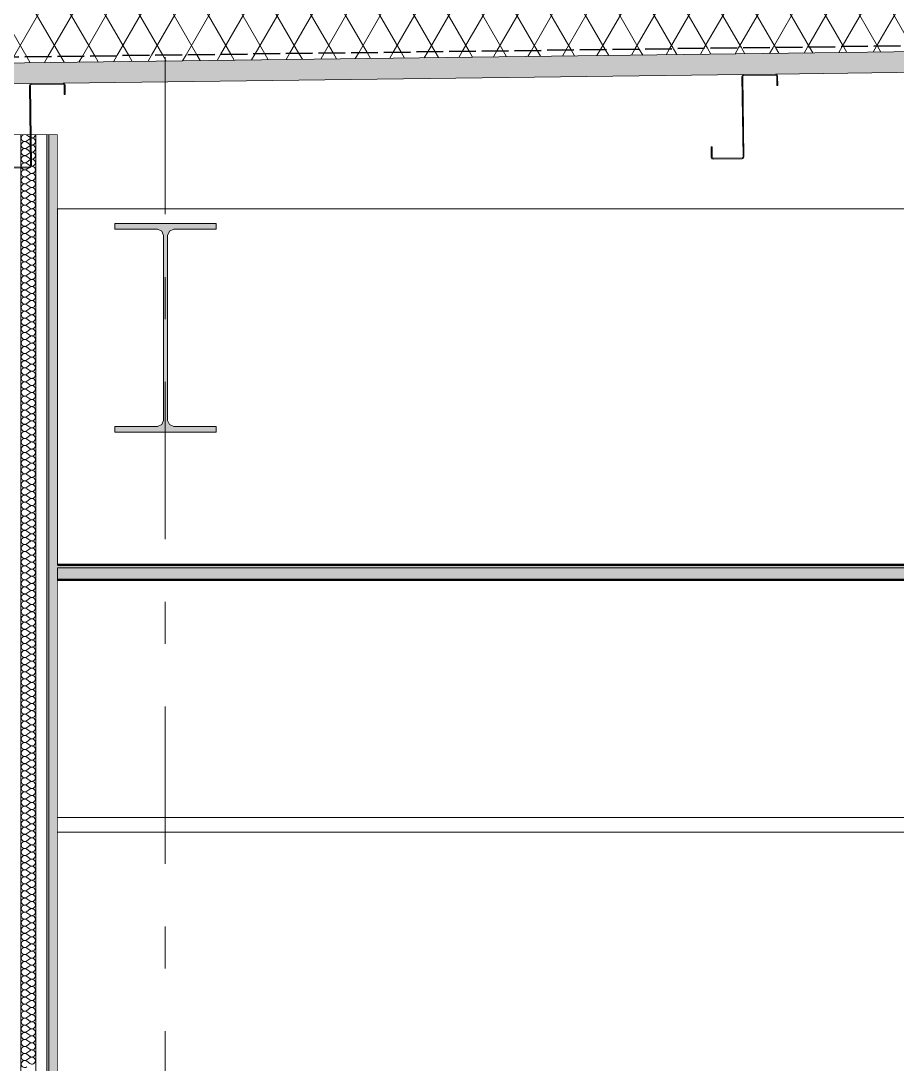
# Model space of a CAD drawing. Header units: millimetres. Extents: x -48147 to 1403542, y -455564 to 18123.
# Drawn here: x 1384803 to 1386279, y -435658 to -433901 of the extents above; entities that cross this region are included whole.
import ezdxf
from ezdxf.enums import TextEntityAlignment as Align

# ---------------------------------------------------------------- set-up
doc = ezdxf.new("R2010")
doc.units = ezdxf.units.MM
doc.header["$MEASUREMENT"] = 0
for name, pattern in [('Double Dashed', [546.805537, 264.583325, -105.833328, 70.555556, -105.833328]), ('Hidden Line', [55, 45, -10]), ('Wipeout_Contour', [1000, 0, -1000])]:
    doc.linetypes.add(name, pattern=pattern)
for name, color, linetype, lineweight in [('HATCHING_Pen_No__1', 7, 'Continuous', 13), ('HATCHING_Pen_No__146', 8, 'Continuous', 0), ('New_A-20-M_Ceiling_Pen_No__89', 8, 'Continuous', 20), ('New_A-20-M_Roof_Pen_No__195', 7, 'Continuous', 35), ('New_A-20-M_Roof_Pen_No__4', 7, 'Continuous', 20), ('New_A-20-M_Roof_Pen_No__85', 8, 'Continuous', 20), ('New_A-25-M_Wall_Int_Pen_No__1', 7, 'Continuous', 13), ('New_A-25-M_Wall_Int_Pen_No__87', 8, 'Continuous', 20), ('S-280-M_STRUCT_FRAME.IFC Import_Pen_No__1', 7, 'Continuous', 13), ('S-280-M_STRUCT_FRAME.IFC Import_Pen_No__160', 5, 'Continuous', 200)]:
    doc.layers.add(name, color=color, linetype=linetype, lineweight=lineweight)
for name, color, linetype in [('New_A-15-MG_Structural_Grid_Phase_2', 7, 'Continuous'), ('New_A-20-M_Ceiling', 7, 'Continuous'), ('New_A-20-M_Roof', 7, 'Continuous'), ('New_A-25-M_Wall_Int', 7, 'Continuous'), ('S-280-M_STRUCT_FRAME.IFC Import', 7, 'Continuous')]:
    doc.layers.add(name, color=color, linetype=linetype)
for name, color, linetype, lineweight, true_color in [('New_A-15-MG_Structural_Grid_Phase_2_Pen_No__222', 7, 'Continuous', 13, 0x65af33), ('New_A-20-M_Ceiling_Pen_No__107', 7, 'Continuous', 15, 0xa6a6a6), ('New_A-20-M_Ceiling_Pen_No__29', 7, 'Continuous', 50, 0x2a2a2a), ('New_A-20-M_Roof_Pen_No__149', 7, 'Continuous', 0, 0x2a2a2a), ('New_A-20-M_Roof_Pen_No__81', 7, 'Continuous', 20, 0x6a6a6a), ('New_A-25-M_Wall_Int_Pen_No__107', 7, 'Continuous', 15, 0xa6a6a6)]:
    doc.layers.add(name, color=color, linetype=linetype, lineweight=lineweight, true_color=true_color)
doc.styles.add('GENERATED_STYLE_2', font='')
doc.styles.get('GENERATED_STYLE_2').set_extended_font_data('Swis721 BT')
pattern_1 = [(60, (1418663.247, -449992.53), (-43.30127, 25), []), (120, (1418663.247, -449992.53), (43.30127, 25), [])]

# ---------------------------------------------------------------- blocks, each defined once
blk = doc.blocks.new('*X72', base_point=(1418663.2, -449992.5))
at = {"layer": 'New_A-25-M_Wall_Int_Pen_No__107', "linetype": 'Continuous'}
for p, q in [((1384813.2, -434093.7), (1384817.9, -434097.3)), ((1384813.2, -434103.2), (1384817.9, -434099.7)), ((1384813.2, -434105.6), (1384817.9, -434109.2)), ((1384813.2, -434115.1), (1384817.9, -434111.6)), ((1384813.2, -434117.5), (1384817.9, -434121.1)), ((1384813.2, -434127.1), (1384817.9, -434123.5)), ((1384813.2, -434129.4), (1384817.9, -434133)), ((1384813.2, -434139), (1384817.9, -434135.4)), ((1384813.2, -434141.3), (1384817.9, -434144.9)), ((1384813.2, -434150.9), (1384817.9, -434147.3)), ((1384813.2, -434153.2), (1384817.9, -434156.8)), ((1384813.2, -434162.8), (1384817.9, -434159.2)), ((1384813.2, -434165.1), (1384817.9, -434168.7)), ((1384813.2, -434174.7), (1384817.9, -434171.1)), ((1384813.2, -434177.1), (1384817.9, -434180.6)), ((1384813.2, -434186.6), (1384817.9, -434183)), ((1384813.2, -434189), (1384817.9, -434192.5)), ((1384813.2, -434198.5), (1384817.9, -434194.9)), ((1384813.2, -434200.9), (1384817.9, -434204.4)), ((1384813.2, -434210.4), (1384817.9, -434206.8)), ((1384813.2, -434212.8), (1384817.9, -434216.3)), ((1384813.2, -434222.3), (1384817.9, -434218.7)), ((1384813.2, -434224.7), (1384817.9, -434228.2)), ((1384813.2, -434234.2), (1384817.9, -434230.6)), ((1384813.2, -434236.6), (1384817.9, -434240.1)), ((1384813.2, -434246.1), (1384817.9, -434242.5)), ((1384813.2, -434248.5), (1384817.9, -434252.1)), ((1384813.2, -434258), (1384817.9, -434254.4)), ((1384813.2, -434260.4), (1384817.9, -434264)), ((1384813.2, -434269.9), (1384817.9, -434266.3)), ((1384813.2, -434272.3), (1384817.9, -434275.9)), ((1384813.2, -434281.8), (1384817.9, -434278.2)), ((1384813.2, -434284.2), (1384817.9, -434287.8)), ((1384813.2, -434293.7), (1384817.9, -434290.1)), ((1384813.2, -434296.1), (1384817.9, -434299.7)), ((1384813.2, -434305.6), (1384817.9, -434302.1)), ((1384813.2, -434308), (1384817.9, -434311.6)), ((1384813.2, -434317.5), (1384817.9, -434314)), ((1384813.2, -434319.9), (1384817.9, -434323.5)), ((1384813.2, -434329.4), (1384817.9, -434325.9)), ((1384813.2, -434331.8), (1384817.9, -434335.4)), ((1384813.2, -434341.3), (1384817.9, -434337.8)), ((1384813.2, -434343.7), (1384817.9, -434347.3)), ((1384813.2, -434353.2), (1384817.9, -434349.7)), ((1384813.2, -434355.6), (1384817.9, -434359.2)), ((1384813.2, -434365.1), (1384817.9, -434361.6)), ((1384813.2, -434367.5), (1384817.9, -434371.1)), ((1384813.2, -434377.1), (1384817.9, -434373.5)), ((1384813.2, -434379.4), (1384817.9, -434383)), ((1384813.2, -434389), (1384817.9, -434385.4)), ((1384813.2, -434391.3), (1384817.9, -434394.9)), ((1384813.2, -434400.9), (1384817.9, -434397.3)), ((1384813.2, -434403.2), (1384817.9, -434406.8)), ((1384813.2, -434412.8), (1384817.9, -434409.2)), ((1384813.2, -434415.1), (1384817.9, -434418.7)), ((1384813.2, -434424.7), (1384817.9, -434421.1)), ((1384813.2, -434427.1), (1384817.9, -434430.6)), ((1384813.2, -434436.6), (1384817.9, -434433)), ((1384813.2, -434439), (1384817.9, -434442.5)), ((1384813.2, -434448.5), (1384817.9, -434444.9)), ((1384813.2, -434450.9), (1384817.9, -434454.4)), ((1384813.2, -434460.4), (1384817.9, -434456.8)), ((1384813.2, -434462.8), (1384817.9, -434466.3)), ((1384813.2, -434472.3), (1384817.9, -434468.7)), ((1384813.2, -434474.7), (1384817.9, -434478.2)), ((1384813.2, -434484.2), (1384817.9, -434480.6)), ((1384813.2, -434486.6), (1384817.9, -434490.1)), ((1384813.2, -434496.1), (1384817.9, -434492.5)), ((1384813.2, -434498.5), (1384817.9, -434502.1)), ((1384813.2, -434508), (1384817.9, -434504.4)), ((1384813.2, -434510.4), (1384817.9, -434514)), ((1384813.2, -434519.9), (1384817.9, -434516.3)), ((1384813.2, -434522.3), (1384817.9, -434525.9)), ((1384813.2, -434531.8), (1384817.9, -434528.2)), ((1384813.2, -434534.2), (1384817.9, -434537.8)), ((1384813.2, -434543.7), (1384817.9, -434540.1)), ((1384813.2, -434546.1), (1384817.9, -434549.7)), ((1384813.2, -434555.6), (1384817.9, -434552.1)), ((1384813.2, -434558), (1384817.9, -434561.6)), ((1384813.2, -434567.5), (1384817.9, -434564)), ((1384813.2, -434569.9), (1384817.9, -434573.5)), ((1384813.2, -434579.4), (1384817.9, -434575.9)), ((1384813.2, -434581.8), (1384817.9, -434585.4)), ((1384813.2, -434591.3), (1384817.9, -434587.8)), ((1384813.2, -434593.7), (1384817.9, -434597.3)), ((1384813.2, -434603.2), (1384817.9, -434599.7)), ((1384813.2, -434605.6), (1384817.9, -434609.2)), ((1384813.2, -434615.1), (1384817.9, -434611.6)), ((1384813.2, -434617.5), (1384817.9, -434621.1)), ((1384813.2, -434627.1), (1384817.9, -434623.5)), ((1384813.2, -434629.4), (1384817.9, -434633)), ((1384813.2, -434639), (1384817.9, -434635.4)), ((1384813.2, -434641.3), (1384817.9, -434644.9)), ((1384813.2, -434650.9), (1384817.9, -434647.3)), ((1384813.2, -434653.2), (1384817.9, -434656.8)), ((1384813.2, -434662.8), (1384817.9, -434659.2)), ((1384813.2, -434665.1), (1384817.9, -434668.7)), ((1384813.2, -434674.7), (1384817.9, -434671.1)), ((1384813.2, -434677.1), (1384817.9, -434680.6)), ((1384813.2, -434686.6), (1384817.9, -434683)), ((1384813.2, -434689), (1384817.9, -434692.5)), ((1384813.2, -434698.5), (1384817.9, -434694.9)), ((1384813.2, -434700.9), (1384817.9, -434704.4)), ((1384813.2, -434710.4), (1384817.9, -434706.8)), ((1384813.2, -434712.8), (1384817.9, -434716.3)), ((1384813.2, -434722.3), (1384817.9, -434718.7)), ((1384813.2, -434724.7), (1384817.9, -434728.2)), ((1384813.2, -434734.2), (1384817.9, -434730.6)), ((1384813.2, -434736.6), (1384817.9, -434740.1)), ((1384813.2, -434746.1), (1384817.9, -434742.5)), ((1384813.2, -434748.5), (1384817.9, -434752.1)), ((1384813.2, -434758), (1384817.9, -434754.4)), ((1384813.2, -434760.4), (1384817.9, -434764)), ((1384813.2, -434769.9), (1384817.9, -434766.3)), ((1384813.2, -434772.3), (1384817.9, -434775.9)), ((1384813.2, -434781.8), (1384817.9, -434778.2)), ((1384813.2, -434784.2), (1384817.9, -434787.8)), ((1384813.2, -434793.7), (1384817.9, -434790.1)), ((1384813.2, -434796.1), (1384817.9, -434799.7)), ((1384813.2, -434805.6), (1384817.9, -434802.1)), ((1384813.2, -434808), (1384817.9, -434811.6)), ((1384813.2, -434817.5), (1384817.9, -434814)), ((1384813.2, -434819.9), (1384817.9, -434823.5)), ((1384813.2, -434829.4), (1384817.9, -434825.9)), ((1384813.2, -434831.8), (1384817.9, -434835.4)), ((1384813.2, -434841.3), (1384817.9, -434837.8)), ((1384813.2, -434843.7), (1384817.9, -434847.3)), ((1384813.2, -434853.2), (1384817.9, -434849.7)), ((1384813.2, -434855.6), (1384817.9, -434859.2)), ((1384813.2, -434865.1), (1384817.9, -434861.6)), ((1384813.2, -434867.5), (1384817.9, -434871.1)), ((1384813.2, -434877.1), (1384817.9, -434873.5)), ((1384813.2, -434879.4), (1384817.9, -434883)), ((1384813.2, -434889), (1384817.9, -434885.4)), ((1384813.2, -434891.3), (1384817.9, -434894.9)), ((1384813.2, -434900.9), (1384817.9, -434897.3)), ((1384813.2, -434903.2), (1384817.9, -434906.8)), ((1384813.2, -434912.8), (1384817.9, -434909.2)), ((1384813.2, -434915.1), (1384817.9, -434918.7)), ((1384813.2, -434924.7), (1384817.9, -434921.1)), ((1384813.2, -434927.1), (1384817.9, -434930.6)), ((1384813.2, -434936.6), (1384817.9, -434933)), ((1384813.2, -434939), (1384817.9, -434942.5)), ((1384813.2, -434948.5), (1384817.9, -434944.9)), ((1384813.2, -434950.9), (1384817.9, -434954.4)), ((1384813.2, -434960.4), (1384817.9, -434956.8)), ((1384813.2, -434962.8), (1384817.9, -434966.3)), ((1384813.2, -434972.3), (1384817.9, -434968.7)), ((1384813.2, -434974.7), (1384817.9, -434978.2)), ((1384813.2, -434984.2), (1384817.9, -434980.6)), ((1384813.2, -434986.6), (1384817.9, -434990.1)), ((1384813.2, -434996.1), (1384817.9, -434992.5)), ((1384813.2, -434998.5), (1384817.9, -435002.1)), ((1384813.2, -435008), (1384817.9, -435004.4)), ((1384813.2, -435010.4), (1384817.9, -435014)), ((1384813.2, -435019.9), (1384817.9, -435016.3)), ((1384813.2, -435022.3), (1384817.9, -435025.9)), ((1384813.2, -435031.8), (1384817.9, -435028.2)), ((1384813.2, -435034.2), (1384817.9, -435037.8)), ((1384813.2, -435043.7), (1384817.9, -435040.1)), ((1384813.2, -435046.1), (1384817.9, -435049.7)), ((1384813.2, -435055.6), (1384817.9, -435052.1)), ((1384813.2, -435058), (1384817.9, -435061.6)), ((1384813.2, -435067.5), (1384817.9, -435064)), ((1384813.2, -435069.9), (1384817.9, -435073.5)), ((1384813.2, -435079.4), (1384817.9, -435075.9)), ((1384813.2, -435081.8), (1384817.9, -435085.4)), ((1384813.2, -435091.3), (1384817.9, -435087.8)), ((1384813.2, -435093.7), (1384817.9, -435097.3)), ((1384813.2, -435103.2), (1384817.9, -435099.7)), ((1384813.2, -435105.6), (1384817.9, -435109.2)), ((1384813.2, -435115.1), (1384817.9, -435111.6)), ((1384813.2, -435117.5), (1384817.9, -435121.1)), ((1384813.2, -435127.1), (1384817.9, -435123.5)), ((1384813.2, -435129.4), (1384817.9, -435133)), ((1384813.2, -435139), (1384817.9, -435135.4)), ((1384813.2, -435141.3), (1384817.9, -435144.9)), ((1384813.2, -435150.9), (1384817.9, -435147.3)), ((1384813.2, -435153.2), (1384817.9, -435156.8)), ((1384813.2, -435162.8), (1384817.9, -435159.2)), ((1384813.2, -435165.1), (1384817.9, -435168.7)), ((1384813.2, -435174.7), (1384817.9, -435171.1)), ((1384813.2, -435177.1), (1384817.9, -435180.6)), ((1384813.2, -435186.6), (1384817.9, -435183)), ((1384813.2, -435189), (1384817.9, -435192.5)), ((1384813.2, -435198.5), (1384817.9, -435194.9)), ((1384813.2, -435200.9), (1384817.9, -435204.4)), ((1384813.2, -435210.4), (1384817.9, -435206.8)), ((1384813.2, -435212.8), (1384817.9, -435216.3)), ((1384813.2, -435222.3), (1384817.9, -435218.7)), ((1384813.2, -435224.7), (1384817.9, -435228.2)), ((1384813.2, -435234.2), (1384817.9, -435230.6)), ((1384813.2, -435236.6), (1384817.9, -435240.1)), ((1384813.2, -435246.1), (1384817.9, -435242.5)), ((1384813.2, -435248.5), (1384817.9, -435252.1)), ((1384813.2, -435258), (1384817.9, -435254.4)), ((1384813.2, -435260.4), (1384817.9, -435264)), ((1384813.2, -435269.9), (1384817.9, -435266.3)), ((1384813.2, -435272.3), (1384817.9, -435275.9)), ((1384813.2, -435281.8), (1384817.9, -435278.2)), ((1384813.2, -435284.2), (1384817.9, -435287.8)), ((1384813.2, -435293.7), (1384817.9, -435290.1)), ((1384813.2, -435296.1), (1384817.9, -435299.7)), ((1384813.2, -435305.6), (1384817.9, -435302.1)), ((1384813.2, -435308), (1384817.9, -435311.6)), ((1384813.2, -435317.5), (1384817.9, -435314)), ((1384813.2, -435319.9), (1384817.9, -435323.5)), ((1384813.2, -435329.4), (1384817.9, -435325.9)), ((1384813.2, -435331.8), (1384817.9, -435335.4)), ((1384813.2, -435341.3), (1384817.9, -435337.8)), ((1384813.2, -435343.7), (1384817.9, -435347.3)), ((1384813.2, -435353.2), (1384817.9, -435349.7)), ((1384813.2, -435355.6), (1384817.9, -435359.2)), ((1384813.2, -435365.1), (1384817.9, -435361.6)), ((1384813.2, -435367.5), (1384817.9, -435371.1)), ((1384813.2, -435377.1), (1384817.9, -435373.5)), ((1384813.2, -435379.4), (1384817.9, -435383)), ((1384813.2, -435389), (1384817.9, -435385.4)), ((1384813.2, -435391.3), (1384817.9, -435394.9)), ((1384813.2, -435400.9), (1384817.9, -435397.3)), ((1384813.2, -435403.2), (1384817.9, -435406.8)), ((1384813.2, -435412.8), (1384817.9, -435409.2)), ((1384813.2, -435415.1), (1384817.9, -435418.7)), ((1384813.2, -435424.7), (1384817.9, -435421.1)), ((1384813.2, -435427.1), (1384817.9, -435430.6)), ((1384813.2, -435436.6), (1384817.9, -435433)), ((1384813.2, -435439), (1384817.9, -435442.5)), ((1384813.2, -435448.5), (1384817.9, -435444.9)), ((1384813.2, -435450.9), (1384817.9, -435454.4)), ((1384813.2, -435460.4), (1384817.9, -435456.8)), ((1384813.2, -435462.8), (1384817.9, -435466.3)), ((1384813.2, -435472.3), (1384817.9, -435468.7)), ((1384813.2, -435474.7), (1384817.9, -435478.2)), ((1384813.2, -435484.2), (1384817.9, -435480.6)), ((1384813.2, -435486.6), (1384817.9, -435490.1)), ((1384813.2, -435496.1), (1384817.9, -435492.5)), ((1384813.2, -435498.5), (1384817.9, -435502.1)), ((1384813.2, -435508), (1384817.9, -435504.4)), ((1384813.2, -435510.4), (1384817.9, -435514)), ((1384813.2, -435519.9), (1384817.9, -435516.3)), ((1384813.2, -435522.3), (1384817.9, -435525.9)), ((1384813.2, -435531.8), (1384817.9, -435528.2)), ((1384813.2, -435534.2), (1384817.9, -435537.8)), ((1384813.2, -435543.7), (1384817.9, -435540.1)), ((1384813.2, -435546.1), (1384817.9, -435549.7)), ((1384813.2, -435555.6), (1384817.9, -435552.1)), ((1384813.2, -435558), (1384817.9, -435561.6)), ((1384813.2, -435567.5), (1384817.9, -435564)), ((1384813.2, -435569.9), (1384817.9, -435573.5)), ((1384813.2, -435579.4), (1384817.9, -435575.9)), ((1384813.2, -435581.8), (1384817.9, -435585.4)), ((1384813.2, -435591.3), (1384817.9, -435587.8)), ((1384813.2, -435593.7), (1384817.9, -435597.3)), ((1384813.2, -435603.2), (1384817.9, -435599.7)), ((1384813.2, -435605.6), (1384817.9, -435609.2)), ((1384813.2, -435615.1), (1384817.9, -435611.6)), ((1384813.2, -435617.5), (1384817.9, -435621.1)), ((1384813.2, -435627.1), (1384817.9, -435623.5)), ((1384813.2, -435629.4), (1384817.9, -435633)), ((1384813.2, -435639), (1384817.9, -435635.4)), ((1384813.2, -435641.3), (1384817.9, -435644.9)), ((1384813.2, -435650.9), (1384817.9, -435647.3)), ((1384813.2, -435653.2), (1384817.9, -435656.8))]:
    blk.add_line(p, q, dxfattribs=at)
for centre, start, end in [((1384809.6, -434098.5), 53.1301, 306.8699), ((1384821.5, -434092.5), 233.1301, 0), ((1384809.6, -434110.4), 53.1301, 306.8699), ((1384821.5, -434104.4), 0, 126.8699), ((1384821.5, -434104.4), 233.1301, 0), ((1384821.5, -434116.3), 0, 126.8699), ((1384809.6, -434122.3), 53.1301, 306.8699), ((1384809.6, -434134.2), 53.1301, 306.8699), ((1384821.5, -434116.3), 233.1301, 0), ((1384821.5, -434128.2), 0, 126.8699), ((1384821.5, -434128.2), 233.1301, 0), ((1384809.6, -434146.1), 53.1301, 306.8699), ((1384821.5, -434140.1), 0, 126.8699), ((1384821.5, -434140.1), 233.1301, 0), ((1384821.5, -434152.1), 0, 126.8699), ((1384809.6, -434158), 53.1301, 306.8699), ((1384809.6, -434169.9), 53.1301, 306.8699), ((1384821.5, -434152.1), 233.1301, 0), ((1384821.5, -434164), 0, 126.8699), ((1384821.5, -434164), 233.1301, 0), ((1384809.6, -434181.8), 53.1301, 306.8699), ((1384821.5, -434175.9), 0, 126.8699), ((1384821.5, -434175.9), 233.1301, 0), ((1384821.5, -434187.8), 0, 126.8699), ((1384809.6, -434193.7), 53.1301, 306.8699), ((1384809.6, -434205.6), 53.1301, 306.8699), ((1384821.5, -434187.8), 233.1301, 0), ((1384821.5, -434199.7), 0, 126.8699), ((1384821.5, -434199.7), 233.1301, 0), ((1384809.6, -434217.5), 53.1301, 306.8699), ((1384821.5, -434211.6), 0, 126.8699), ((1384821.5, -434211.6), 233.1301, 0), ((1384821.5, -434223.5), 0, 126.8699), ((1384809.6, -434229.4), 53.1301, 306.8699), ((1384809.6, -434241.3), 53.1301, 306.8699), ((1384821.5, -434223.5), 233.1301, 0), ((1384821.5, -434235.4), 0, 126.8699), ((1384821.5, -434235.4), 233.1301, 0), ((1384809.6, -434253.2), 53.1301, 306.8699), ((1384821.5, -434247.3), 0, 126.8699), ((1384821.5, -434247.3), 233.1301, 0), ((1384821.5, -434259.2), 0, 126.8699), ((1384809.6, -434265.1), 53.1301, 306.8699), ((1384809.6, -434277.1), 53.1301, 306.8699), ((1384821.5, -434259.2), 233.1301, 0), ((1384821.5, -434271.1), 0, 126.8699), ((1384821.5, -434271.1), 233.1301, 0), ((1384809.6, -434289), 53.1301, 306.8699), ((1384821.5, -434283), 0, 126.8699), ((1384821.5, -434283), 233.1301, 0), ((1384821.5, -434294.9), 0, 126.8699), ((1384809.6, -434300.9), 53.1301, 306.8699), ((1384809.6, -434312.8), 53.1301, 306.8699), ((1384821.5, -434294.9), 233.1301, 0), ((1384821.5, -434306.8), 0, 126.8699), ((1384821.5, -434306.8), 233.1301, 0), ((1384809.6, -434324.7), 53.1301, 306.8699), ((1384821.5, -434318.7), 0, 126.8699), ((1384821.5, -434318.7), 233.1301, 0), ((1384821.5, -434330.6), 0, 126.8699), ((1384809.6, -434336.6), 53.1301, 306.8699), ((1384809.6, -434348.5), 53.1301, 306.8699), ((1384821.5, -434330.6), 233.1301, 0), ((1384821.5, -434342.5), 0, 126.8699), ((1384821.5, -434342.5), 233.1301, 0), ((1384809.6, -434360.4), 53.1301, 306.8699), ((1384821.5, -434354.4), 0, 126.8699), ((1384821.5, -434354.4), 233.1301, 0), ((1384821.5, -434366.3), 0, 126.8699), ((1384809.6, -434372.3), 53.1301, 306.8699), ((1384809.6, -434384.2), 53.1301, 306.8699), ((1384821.5, -434366.3), 233.1301, 0), ((1384821.5, -434378.2), 0, 126.8699), ((1384821.5, -434378.2), 233.1301, 0), ((1384809.6, -434396.1), 53.1301, 306.8699), ((1384821.5, -434390.1), 0, 126.8699), ((1384821.5, -434390.1), 233.1301, 0), ((1384809.6, -434408), 53.1301, 306.8699), ((1384821.5, -434402.1), 0, 126.8699), ((1384821.5, -434402.1), 233.1301, 0), ((1384821.5, -434414), 0, 126.8699), ((1384809.6, -434419.9), 53.1301, 306.8699), ((1384809.6, -434431.8), 53.1301, 306.8699), ((1384821.5, -434414), 233.1301, 0), ((1384821.5, -434425.9), 0, 126.8699), ((1384821.5, -434425.9), 233.1301, 0), ((1384809.6, -434443.7), 53.1301, 306.8699), ((1384821.5, -434437.8), 0, 126.8699), ((1384821.5, -434437.8), 233.1301, 0), ((1384821.5, -434449.7), 0, 126.8699), ((1384809.6, -434455.6), 53.1301, 306.8699), ((1384809.6, -434467.5), 53.1301, 306.8699), ((1384821.5, -434449.7), 233.1301, 0), ((1384821.5, -434461.6), 0, 126.8699), ((1384821.5, -434461.6), 233.1301, 0), ((1384809.6, -434479.4), 53.1301, 306.8699), ((1384821.5, -434473.5), 0, 126.8699), ((1384821.5, -434473.5), 233.1301, 0), ((1384821.5, -434485.4), 0, 126.8699), ((1384809.6, -434491.3), 53.1301, 306.8699), ((1384809.6, -434503.2), 53.1301, 306.8699), ((1384821.5, -434485.4), 233.1301, 0), ((1384821.5, -434497.3), 0, 126.8699), ((1384821.5, -434497.3), 233.1301, 0), ((1384809.6, -434515.1), 53.1301, 306.8699), ((1384821.5, -434509.2), 0, 126.8699), ((1384821.5, -434509.2), 233.1301, 0), ((1384821.5, -434521.1), 0, 126.8699), ((1384809.6, -434527.1), 53.1301, 306.8699), ((1384809.6, -434539), 53.1301, 306.8699), ((1384821.5, -434521.1), 233.1301, 0), ((1384821.5, -434533), 0, 126.8699), ((1384821.5, -434533), 233.1301, 0), ((1384809.6, -434550.9), 53.1301, 306.8699), ((1384821.5, -434544.9), 0, 126.8699), ((1384821.5, -434544.9), 233.1301, 0), ((1384821.5, -434556.8), 0, 126.8699), ((1384809.6, -434562.8), 53.1301, 306.8699), ((1384809.6, -434574.7), 53.1301, 306.8699), ((1384821.5, -434556.8), 233.1301, 0), ((1384821.5, -434568.7), 0, 126.8699), ((1384821.5, -434568.7), 233.1301, 0), ((1384809.6, -434586.6), 53.1301, 306.8699), ((1384821.5, -434580.6), 0, 126.8699), ((1384821.5, -434580.6), 233.1301, 0), ((1384821.5, -434592.5), 0, 126.8699), ((1384809.6, -434598.5), 53.1301, 306.8699), ((1384809.6, -434610.4), 53.1301, 306.8699), ((1384821.5, -434592.5), 233.1301, 0), ((1384821.5, -434604.4), 0, 126.8699), ((1384821.5, -434604.4), 233.1301, 0), ((1384809.6, -434622.3), 53.1301, 306.8699), ((1384821.5, -434616.3), 0, 126.8699), ((1384821.5, -434616.3), 233.1301, 0), ((1384821.5, -434628.2), 0, 126.8699), ((1384809.6, -434634.2), 53.1301, 306.8699), ((1384809.6, -434646.1), 53.1301, 306.8699), ((1384821.5, -434628.2), 233.1301, 0), ((1384821.5, -434640.1), 0, 126.8699), ((1384821.5, -434640.1), 233.1301, 0), ((1384809.6, -434658), 53.1301, 306.8699), ((1384821.5, -434652.1), 0, 126.8699), ((1384821.5, -434652.1), 233.1301, 0), ((1384821.5, -434664), 0, 126.8699), ((1384809.6, -434669.9), 53.1301, 306.8699), ((1384809.6, -434681.8), 53.1301, 306.8699), ((1384821.5, -434664), 233.1301, 0), ((1384821.5, -434675.9), 0, 126.8699), ((1384821.5, -434675.9), 233.1301, 0), ((1384809.6, -434693.7), 53.1301, 306.8699), ((1384821.5, -434687.8), 0, 126.8699), ((1384821.5, -434687.8), 233.1301, 0), ((1384821.5, -434699.7), 0, 126.8699), ((1384809.6, -434705.6), 53.1301, 306.8699), ((1384809.6, -434717.5), 53.1301, 306.8699), ((1384821.5, -434699.7), 233.1301, 0), ((1384821.5, -434711.6), 0, 126.8699), ((1384821.5, -434711.6), 233.1301, 0), ((1384809.6, -434729.4), 53.1301, 306.8699), ((1384821.5, -434723.5), 0, 126.8699), ((1384821.5, -434723.5), 233.1301, 0), ((1384821.5, -434735.4), 0, 126.8699), ((1384809.6, -434741.3), 53.1301, 306.8699), ((1384809.6, -434753.2), 53.1301, 306.8699), ((1384821.5, -434735.4), 233.1301, 0), ((1384821.5, -434747.3), 0, 126.8699), ((1384821.5, -434747.3), 233.1301, 0), ((1384809.6, -434765.1), 53.1301, 306.8699), ((1384821.5, -434759.2), 0, 126.8699), ((1384821.5, -434759.2), 233.1301, 0), ((1384809.6, -434777.1), 53.1301, 306.8699), ((1384821.5, -434771.1), 0, 126.8699), ((1384821.5, -434771.1), 233.1301, 0), ((1384821.5, -434783), 0, 126.8699), ((1384809.6, -434789), 53.1301, 306.8699), ((1384809.6, -434800.9), 53.1301, 306.8699), ((1384821.5, -434783), 233.1301, 0), ((1384821.5, -434794.9), 0, 126.8699), ((1384821.5, -434794.9), 233.1301, 0), ((1384809.6, -434812.8), 53.1301, 306.8699), ((1384821.5, -434806.8), 0, 126.8699), ((1384821.5, -434806.8), 233.1301, 0), ((1384821.5, -434818.7), 0, 126.8699), ((1384809.6, -434824.7), 53.1301, 306.8699), ((1384809.6, -434836.6), 53.1301, 306.8699), ((1384821.5, -434818.7), 233.1301, 0), ((1384821.5, -434830.6), 0, 126.8699), ((1384821.5, -434830.6), 233.1301, 0), ((1384809.6, -434848.5), 53.1301, 306.8699), ((1384821.5, -434842.5), 0, 126.8699), ((1384821.5, -434842.5), 233.1301, 0), ((1384821.5, -434854.4), 0, 126.8699), ((1384809.6, -434860.4), 53.1301, 306.8699), ((1384809.6, -434872.3), 53.1301, 306.8699), ((1384821.5, -434854.4), 233.1301, 0), ((1384821.5, -434866.3), 0, 126.8699), ((1384821.5, -434866.3), 233.1301, 0), ((1384809.6, -434884.2), 53.1301, 306.8699), ((1384821.5, -434878.2), 0, 126.8699), ((1384821.5, -434878.2), 233.1301, 0), ((1384821.5, -434890.1), 0, 126.8699), ((1384809.6, -434896.1), 53.1301, 306.8699), ((1384809.6, -434908), 53.1301, 306.8699), ((1384821.5, -434890.1), 233.1301, 0), ((1384821.5, -434902.1), 0, 126.8699), ((1384821.5, -434902.1), 233.1301, 0), ((1384809.6, -434919.9), 53.1301, 306.8699), ((1384821.5, -434914), 0, 126.8699), ((1384821.5, -434914), 233.1301, 0), ((1384821.5, -434925.9), 0, 126.8699), ((1384809.6, -434931.8), 53.1301, 306.8699), ((1384809.6, -434943.7), 53.1301, 306.8699), ((1384821.5, -434925.9), 233.1301, 0), ((1384821.5, -434937.8), 0, 126.8699), ((1384821.5, -434937.8), 233.1301, 0), ((1384809.6, -434955.6), 53.1301, 306.8699), ((1384821.5, -434949.7), 0, 126.8699), ((1384821.5, -434949.7), 233.1301, 0), ((1384821.5, -434961.6), 0, 126.8699), ((1384809.6, -434967.5), 53.1301, 306.8699), ((1384809.6, -434979.4), 53.1301, 306.8699), ((1384821.5, -434961.6), 233.1301, 0), ((1384821.5, -434973.5), 0, 126.8699), ((1384821.5, -434973.5), 233.1301, 0), ((1384809.6, -434991.3), 53.1301, 306.8699), ((1384821.5, -434985.4), 0, 126.8699), ((1384821.5, -434985.4), 233.1301, 0), ((1384821.5, -434997.3), 0, 126.8699), ((1384809.6, -435003.2), 53.1301, 306.8699), ((1384809.6, -435015.1), 53.1301, 306.8699), ((1384821.5, -434997.3), 233.1301, 0), ((1384821.5, -435009.2), 0, 126.8699), ((1384821.5, -435009.2), 233.1301, 0), ((1384809.6, -435027.1), 53.1301, 306.8699), ((1384821.5, -435021.1), 0, 126.8699), ((1384821.5, -435021.1), 233.1301, 0), ((1384821.5, -435033), 0, 126.8699), ((1384809.6, -435039), 53.1301, 306.8699), ((1384809.6, -435050.9), 53.1301, 306.8699), ((1384821.5, -435033), 233.1301, 0), ((1384821.5, -435044.9), 0, 126.8699), ((1384821.5, -435044.9), 233.1301, 0), ((1384809.6, -435062.8), 53.1301, 306.8699), ((1384821.5, -435056.8), 0, 126.8699), ((1384821.5, -435056.8), 233.1301, 0), ((1384821.5, -435068.7), 0, 126.8699), ((1384809.6, -435074.7), 53.1301, 306.8699), ((1384809.6, -435086.6), 53.1301, 306.8699), ((1384821.5, -435068.7), 233.1301, 0), ((1384821.5, -435080.6), 0, 126.8699), ((1384821.5, -435080.6), 233.1301, 0), ((1384809.6, -435098.5), 53.1301, 306.8699), ((1384821.5, -435092.5), 0, 126.8699), ((1384821.5, -435092.5), 233.1301, 0), ((1384821.5, -435104.4), 0, 126.8699), ((1384809.6, -435110.4), 53.1301, 306.8699), ((1384821.5, -435104.4), 233.1301, 0), ((1384821.5, -435116.3), 0, 126.8699), ((1384809.6, -435122.3), 53.1301, 306.8699), ((1384809.6, -435134.2), 53.1301, 306.8699), ((1384821.5, -435116.3), 233.1301, 0), ((1384821.5, -435128.2), 0, 126.8699), ((1384821.5, -435128.2), 233.1301, 0), ((1384809.6, -435146.1), 53.1301, 306.8699), ((1384821.5, -435140.1), 0, 126.8699), ((1384821.5, -435140.1), 233.1301, 0), ((1384821.5, -435152.1), 0, 126.8699), ((1384809.6, -435158), 53.1301, 306.8699), ((1384809.6, -435169.9), 53.1301, 306.8699), ((1384821.5, -435152.1), 233.1301, 0), ((1384821.5, -435164), 0, 126.8699), ((1384821.5, -435164), 233.1301, 0), ((1384809.6, -435181.8), 53.1301, 306.8699), ((1384821.5, -435175.9), 0, 126.8699), ((1384821.5, -435175.9), 233.1301, 0), ((1384821.5, -435187.8), 0, 126.8699), ((1384809.6, -435193.7), 53.1301, 306.8699), ((1384809.6, -435205.6), 53.1301, 306.8699), ((1384821.5, -435187.8), 233.1301, 0), ((1384821.5, -435199.7), 0, 126.8699), ((1384821.5, -435199.7), 233.1301, 0), ((1384809.6, -435217.5), 53.1301, 306.8699), ((1384821.5, -435211.6), 0, 126.8699), ((1384821.5, -435211.6), 233.1301, 0), ((1384821.5, -435223.5), 0, 126.8699), ((1384809.6, -435229.4), 53.1301, 306.8699), ((1384809.6, -435241.3), 53.1301, 306.8699), ((1384821.5, -435223.5), 233.1301, 0), ((1384821.5, -435235.4), 0, 126.8699), ((1384821.5, -435235.4), 233.1301, 0), ((1384809.6, -435253.2), 53.1301, 306.8699), ((1384821.5, -435247.3), 0, 126.8699), ((1384821.5, -435247.3), 233.1301, 0), ((1384821.5, -435259.2), 0, 126.8699), ((1384809.6, -435265.1), 53.1301, 306.8699), ((1384809.6, -435277.1), 53.1301, 306.8699), ((1384821.5, -435259.2), 233.1301, 0), ((1384821.5, -435271.1), 0, 126.8699), ((1384821.5, -435271.1), 233.1301, 0), ((1384809.6, -435289), 53.1301, 306.8699), ((1384821.5, -435283), 0, 126.8699), ((1384821.5, -435283), 233.1301, 0), ((1384821.5, -435294.9), 0, 126.8699), ((1384809.6, -435300.9), 53.1301, 306.8699), ((1384809.6, -435312.8), 53.1301, 306.8699), ((1384821.5, -435294.9), 233.1301, 0), ((1384821.5, -435306.8), 0, 126.8699), ((1384821.5, -435306.8), 233.1301, 0), ((1384809.6, -435324.7), 53.1301, 306.8699), ((1384821.5, -435318.7), 0, 126.8699), ((1384821.5, -435318.7), 233.1301, 0), ((1384821.5, -435330.6), 0, 126.8699), ((1384809.6, -435336.6), 53.1301, 306.8699), ((1384809.6, -435348.5), 53.1301, 306.8699), ((1384821.5, -435330.6), 233.1301, 0), ((1384821.5, -435342.5), 0, 126.8699), ((1384821.5, -435342.5), 233.1301, 0), ((1384809.6, -435360.4), 53.1301, 306.8699), ((1384821.5, -435354.4), 0, 126.8699), ((1384821.5, -435354.4), 233.1301, 0), ((1384821.5, -435366.3), 0, 126.8699), ((1384809.6, -435372.3), 53.1301, 306.8699), ((1384809.6, -435384.2), 53.1301, 306.8699), ((1384821.5, -435366.3), 233.1301, 0), ((1384821.5, -435378.2), 0, 126.8699), ((1384821.5, -435378.2), 233.1301, 0), ((1384809.6, -435396.1), 53.1301, 306.8699), ((1384821.5, -435390.1), 0, 126.8699), ((1384821.5, -435390.1), 233.1301, 0), ((1384821.5, -435402.1), 0, 126.8699), ((1384809.6, -435408), 53.1301, 306.8699), ((1384809.6, -435419.9), 53.1301, 306.8699), ((1384821.5, -435402.1), 233.1301, 0), ((1384821.5, -435414), 0, 126.8699), ((1384821.5, -435414), 233.1301, 0), ((1384809.6, -435431.8), 53.1301, 306.8699), ((1384821.5, -435425.9), 0, 126.8699), ((1384821.5, -435425.9), 233.1301, 0), ((1384821.5, -435437.8), 0, 126.8699), ((1384809.6, -435443.7), 53.1301, 306.8699), ((1384809.6, -435455.6), 53.1301, 306.8699), ((1384821.5, -435437.8), 233.1301, 0), ((1384821.5, -435449.7), 0, 126.8699), ((1384821.5, -435449.7), 233.1301, 0), ((1384809.6, -435467.5), 53.1301, 306.8699), ((1384821.5, -435461.6), 0, 126.8699), ((1384821.5, -435461.6), 233.1301, 0), ((1384821.5, -435473.5), 0, 126.8699), ((1384809.6, -435479.4), 53.1301, 306.8699), ((1384821.5, -435473.5), 233.1301, 0), ((1384821.5, -435485.4), 0, 126.8699), ((1384809.6, -435491.3), 53.1301, 306.8699), ((1384809.6, -435503.2), 53.1301, 306.8699), ((1384821.5, -435485.4), 233.1301, 0), ((1384821.5, -435497.3), 0, 126.8699), ((1384821.5, -435497.3), 233.1301, 0), ((1384809.6, -435515.1), 53.1301, 306.8699), ((1384821.5, -435509.2), 0, 126.8699), ((1384821.5, -435509.2), 233.1301, 0), ((1384821.5, -435521.1), 0, 126.8699), ((1384809.6, -435527.1), 53.1301, 306.8699), ((1384809.6, -435539), 53.1301, 306.8699), ((1384821.5, -435521.1), 233.1301, 0), ((1384821.5, -435533), 0, 126.8699), ((1384821.5, -435533), 233.1301, 0), ((1384809.6, -435550.9), 53.1301, 306.8699), ((1384821.5, -435544.9), 0, 126.8699), ((1384821.5, -435544.9), 233.1301, 0), ((1384821.5, -435556.8), 0, 126.8699), ((1384809.6, -435562.8), 53.1301, 306.8699), ((1384809.6, -435574.7), 53.1301, 306.8699), ((1384821.5, -435556.8), 233.1301, 0), ((1384821.5, -435568.7), 0, 126.8699), ((1384821.5, -435568.7), 233.1301, 0), ((1384809.6, -435586.6), 53.1301, 306.8699), ((1384821.5, -435580.6), 0, 126.8699), ((1384821.5, -435580.6), 233.1301, 0), ((1384821.5, -435592.5), 0, 126.8699), ((1384809.6, -435598.5), 53.1301, 306.8699), ((1384809.6, -435610.4), 53.1301, 306.8699), ((1384821.5, -435592.5), 233.1301, 0), ((1384821.5, -435604.4), 0, 126.8699), ((1384821.5, -435604.4), 233.1301, 0), ((1384809.6, -435622.3), 53.1301, 306.8699), ((1384821.5, -435616.3), 0, 126.8699), ((1384821.5, -435616.3), 233.1301, 0), ((1384821.5, -435628.2), 0, 126.8699), ((1384809.6, -435634.2), 53.1301, 306.8699), ((1384809.6, -435646.1), 53.1301, 306.8699), ((1384821.5, -435628.2), 233.1301, 0), ((1384821.5, -435640.1), 0, 126.8699), ((1384821.5, -435640.1), 233.1301, 0), ((1384809.6, -435658), 53.1301, 306.8699), ((1384821.5, -435652.1), 0, 126.8699), ((1384821.5, -435652.1), 233.1301, 0)]:
    blk.add_arc(centre, 5.95, start, end, dxfattribs=at)
blk = doc.blocks.new('Section Elem_43_1', base_point=(1418663.2, -449992.5))
at = {"layer": 'New_A-25-M_Wall_Int_Pen_No__1', "linetype": 'Continuous'}
for p, q in [((1384865, -434092.5), (1384865, -434817.5)), ((1384865, -434842.5), (1384865, -437842.5))]:
    blk.add_line(p, q, dxfattribs=at)
at = {"color": 254, "linetype": 'Wipeout_Contour', "lineweight": 0, "ltscale": 5807285.046077177}
blk.add_wipeout([(1384803, -437842.5), (1384828, -437842.5), (1384828, -434092.5), (1384803, -434092.5)], dxfattribs=at).dxf.layer = 'New_A-25-M_Wall_Int'
at = {"layer": 'New_A-25-M_Wall_Int_Pen_No__1', "linetype": 'Continuous'}
blk.add_line((1384803, -434092.5), (1384803, -437842.5), dxfattribs=at)
at = {"layer": 'New_A-25-M_Wall_Int'}
blk.add_blockref('*X72', (1418663.2, -449992.5), dxfattribs=at)
at = {"color": 254, "linetype": 'Wipeout_Contour', "lineweight": 0, "ltscale": 5807368.984705938}
blk.add_wipeout([(1384828, -437842.5), (1384847, -437842.5), (1384847, -434092.5), (1384828, -434092.5)], dxfattribs=at).dxf.layer = 'New_A-25-M_Wall_Int'
at = {"layer": 'New_A-25-M_Wall_Int_Pen_No__107', "linetype": 'Continuous', "lineweight": 0, "true_color": 0x535353}
blk.add_hatch(color=251, dxfattribs=at).paths.add_polyline_path([(1384847, -437842.5), (1384850, -437842.5), (1384850, -434092.5), (1384847, -434092.5)])
at = {"layer": 'New_A-25-M_Wall_Int_Pen_No__107', "linetype": 'Continuous'}
blk.add_hatch(color=256, dxfattribs=at).paths.add_polyline_path([(1384850, -437842.5), (1384865, -437842.5), (1384865, -434842.5), (1384864.9, -434842.5), (1384864.9, -434817.5), (1384865, -434817.5), (1384865, -434092.5), (1384850, -434092.5)])
at = {"layer": 'New_A-25-M_Wall_Int_Pen_No__1', "linetype": 'Continuous'}
for p, q in [((1384828, -434092.5), (1384828, -437842.5)), ((1384847, -434092.5), (1384847, -437842.5)), ((1384850, -434092.5), (1384850, -437842.5))]:
    blk.add_line(p, q, dxfattribs=at)
at = {"layer": 'New_A-25-M_Wall_Int_Pen_No__1', "linetype": 'Continuous', "flags": 128}
blk.add_lwpolyline([(1384865, -434092.5), (1384850, -434092.5), (1384847, -434092.5), (1384828, -434092.5), (1384803, -434092.5), (1384783, -434092.5), (1384780, -434092.5), (1384765, -434092.5)], dxfattribs=at)
blk = doc.blocks.new('Section Elem_114_1', base_point=(1418663.2, -449992.5))
at = {"color": 254, "linetype": 'Wipeout_Contour', "lineweight": 0, "ltscale": 23206592.13191387}
blk.add_wipeout([(1383619.3, -434025), (1383620.1, -434092.5), (1384818.6, -434092.5), (1384817.6, -434009.9), (1384818.5, -434007.7), (1384820.7, -434006.7), (1383674.4, -434021.1), (1383676.7, -434022), (1383677.7, -434024.3), (1383677.9, -434040.1), (1383676.3, -434040.1), (1383676.1, -434024.3), (1383675.6, -434023.2), (1383674.4, -434022.7), (1383620.9, -434023.4), (1383619.7, -434023.9)], dxfattribs=at).dxf.layer = 'New_A-25-M_Wall_Int'
at = {"color": 254, "linetype": 'Wipeout_Contour', "lineweight": 0, "ltscale": 18899825.67376862}
blk.add_wipeout([(1384865, -435267.5), (1384865, -437842.5), (1385288, -437842.5), (1385288, -435742.5), (1386798, -435742.5), (1386798, -437842.5), (1387646.3, -437842.5), (1387646.3, -437767.5), (1387630.3, -437767.5), (1387630.3, -435733.5), (1387630.3, -435667.5), (1387646.3, -435667.5), (1387646.3, -435267.5)], dxfattribs=at).dxf.layer = 'New_A-25-M_Wall_Int'
at = {"color": 254, "linetype": 'Wipeout_Contour', "lineweight": 0, "ltscale": 108951775.602691}
blk.add_wipeout([(1384819.6, -434008.8), (1384819.2, -434009.9), (1384820.2, -434092.5), (1384865, -434092.5), (1384865, -434217.5), (1387646.3, -434217.5), (1387646.3, -434242.5), (1387658.2, -434242.5), (1387658.2, -433971), (1387274.1, -433975.9), (1387276.4, -433976.8), (1387277.4, -433979), (1387277.6, -433994.8), (1387276, -433994.8), (1387275.8, -433979), (1387275.3, -433977.9), (1387274.2, -433977.5), (1387220.6, -433978.1), (1387219.4, -433978.6), (1387219, -433979.8), (1387220.7, -434115.3), (1387219.8, -434117.6), (1387217.5, -434118.6), (1387168.9, -434119.2), (1387166.7, -434118.3), (1387165.7, -434116), (1387165.5, -434098.2), (1387167.1, -434098.2), (1387167.3, -434116), (1387167.8, -434117.1), (1387168.9, -434117.6), (1387217.5, -434117), (1387218.6, -434116.5), (1387219.1, -434115.4), (1387217.4, -433979.8), (1387218.3, -433977.5), (1387220.5, -433976.5), (1386074.2, -433990.9), (1386076.5, -433991.9), (1386077.5, -433994.1), (1386077.7, -434009.9), (1386076.1, -434009.9), (1386075.9, -433994.1), (1386075.4, -433993), (1386074.3, -433992.5), (1386020.7, -433993.2), (1386019.5, -433993.7), (1386019.1, -433994.8), (1386020.8, -434130.4), (1386019.9, -434132.7), (1386017.6, -434133.7), (1385969, -434134.3), (1385966.8, -434133.4), (1385965.8, -434131.1), (1385965.6, -434113.3), (1385967.2, -434113.3), (1385967.4, -434131.1), (1385967.9, -434132.2), (1385969, -434132.7), (1386017.6, -434132.1), (1386018.7, -434131.6), (1386019.2, -434130.4), (1386017.5, -433994.9), (1386018.4, -433992.6), (1386020.6, -433991.6), (1385184.9, -434002.1), (1384874.3, -434006), (1384876.6, -434006.9), (1384877.6, -434009.2), (1384877.8, -434025), (1384876.2, -434025), (1384876, -434009.2), (1384875.5, -434008.1), (1384874.4, -434007.6), (1384820.8, -434008.3)], dxfattribs=at).dxf.layer = 'New_A-25-M_Wall_Int'
blk = doc.blocks.new('Section Elem_135_1', base_point=(1418663.2, -449992.5))
at = {"color": 254, "linetype": 'Wipeout_Contour', "lineweight": 0, "ltscale": 5811921.3520605}
blk.add_wipeout([(1387646.3, -435242.5), (1384865, -435242.5), (1384865, -435267.5), (1387646.3, -435267.5)], dxfattribs=at).dxf.layer = 'New_A-20-M_Ceiling'
at = {"layer": 'New_A-20-M_Ceiling_Pen_No__89', "linetype": 'Continuous'}
blk.add_line((1384865, -435267.5), (1387646.3, -435267.5), dxfattribs=at)
blk = doc.blocks.new('Section Elem_144_1', base_point=(1418663.2, -449992.5))
at = {"layer": 'New_A-25-M_Wall_Int_Pen_No__87', "linetype": 'Continuous'}
for p, q in [((1384865, -434217.5), (1387646.3, -434217.5)), ((1387646.3, -434217.5), (1387646.3, -434242.5))]:
    blk.add_line(p, q, dxfattribs=at)
at = {"color": 254, "linetype": 'Wipeout_Contour', "lineweight": 0, "ltscale": 8721033.65206653}
blk.add_wipeout([(1387098.3, -434301.6), (1387098.3, -434323.1), (1387101.8, -434330), (1387105.2, -434323.1), (1387105.2, -434301.6), (1387101.8, -434294.7)], dxfattribs=at).dxf.layer = 'New_A-25-M_Wall_Int'
at = {"color": 254, "linetype": 'Wipeout_Contour', "lineweight": 0, "ltscale": 7264210.494259432}
blk.add_wipeout([(1384865, -435242.5), (1387646.3, -435242.5), (1387646.3, -434842.5), (1385927.5, -434842.5), (1384865, -434842.5)], dxfattribs=at).dxf.layer = 'New_A-25-M_Wall_Int'
at = {"layer": 'New_A-25-M_Wall_Int_Pen_No__87', "linetype": 'Continuous'}
blk.add_line((1384865, -435242.5), (1387646.3, -435242.5), dxfattribs=at)
blk = doc.blocks.new('Section Elem_145_1', base_point=(1418663.2, -449992.5))
at = {"layer": 'New_A-20-M_Ceiling_Pen_No__107', "linetype": 'Continuous'}
blk.add_hatch(color=256, dxfattribs=at).paths.add_polyline_path([(1384864.9, -434842.5), (1387646.3, -434842.5), (1387646.3, -434817.5), (1384864.9, -434817.5)])
at = {"layer": 'New_A-20-M_Ceiling_Pen_No__29', "linetype": 'Continuous'}
for p, q in [((1387646.3, -434817.5), (1384865, -434817.5)), ((1387646.3, -434817.5), (1387646.3, -434817.5)), ((1387646.3, -434817.5), (1387646.3, -434842.5)), ((1387646.3, -434842.5), (1384865, -434842.5)), ((1387646.3, -434842.5), (1387646.3, -434842.5))]:
    blk.add_line(p, q, dxfattribs=at)
blk = doc.blocks.new('Section Elem_176_1', base_point=(1418663.2, -449992.5))
at = {"color": 254, "linetype": 'Wipeout_Contour', "lineweight": 0, "ltscale": 5800407.137525157}
blk.add_wipeout([(1378786.3, -433887.5), (1378788.2, -434037.5), (1388539.2, -433915), (1388537.3, -433765)], dxfattribs=at).dxf.layer = 'New_A-20-M_Roof'
at = {"layer": 'New_A-20-M_Roof_Pen_No__85', "linetype": 'Continuous'}
h = blk.add_hatch(dxfattribs=at)
h.set_pattern_fill('Batt_Insulation_0001', color=256, style=0, pattern_type=2)
h.set_pattern_definition(pattern_1)
h.paths.add_polyline_path([(1378786.3, -433887.5), (1378788.2, -434037.5), (1388539.2, -433915), (1388537.3, -433765)])
at = {"color": 254, "linetype": 'Wipeout_Contour', "lineweight": 0, "ltscale": 5800506.718729067}
blk.add_wipeout([(1378788.2, -434037.5), (1378788.3, -434047.5), (1388539.3, -433925), (1388539.2, -433915)], dxfattribs=at).dxf.layer = 'New_A-20-M_Roof'
at = {"layer": 'New_A-20-M_Roof_Pen_No__81', "linetype": 'Continuous', "lineweight": 0, "true_color": 0x353535}
blk.add_hatch(color=250, dxfattribs=at).paths.add_polyline_path([(1378788.3, -434047.5), (1378788.8, -434082.5), (1388539.8, -433960), (1388539.3, -433925)])
at = {"layer": 'New_A-20-M_Roof_Pen_No__85', "linetype": 'Continuous'}
h = blk.add_hatch(dxfattribs=at)
h.set_pattern_fill('Batt_Insulation_0001', color=256, style=0, pattern_type=2)
h.set_pattern_definition(pattern_1)
h.paths.add_polyline_path([(1378788.2, -434037.5), (1378788.3, -434047.5), (1388539.3, -433925), (1388539.2, -433915)])
at = {"layer": 'New_A-20-M_Roof_Pen_No__149', "linetype": 'Continuous'}
blk.add_line((1388539.3, -433925), (1378788.3, -434047.5), dxfattribs=at)
at = {"layer": 'New_A-20-M_Roof_Pen_No__195', "linetype": 'Hidden Line'}
blk.add_line((1388539.2, -433915), (1378788.2, -434037.5), dxfattribs=at)
at = {"layer": 'New_A-20-M_Roof_Pen_No__4', "linetype": 'Continuous'}
for p, q in [((1386020.6, -433991.6), (1384874.3, -434006)), ((1386074.2, -433990.9), (1386020.6, -433991.6)), ((1387220.5, -433976.5), (1386074.2, -433990.9)), ((1384820.7, -434006.7), (1383674.4, -434021.1)), ((1384874.3, -434006), (1384820.7, -434006.7))]:
    blk.add_line(p, q, dxfattribs=at)
blk = doc.blocks.new('Section Elem_299_1', base_point=(1418663.2, -449992.5))
at = {"layer": 'S-280-M_STRUCT_FRAME.IFC Import_Pen_No__160', "linetype": 'Continuous', "lineweight": 0, "true_color": 0x00007f}
blk.add_hatch(color=176, dxfattribs=at).paths.add_polyline_path([(1385132.2, -434593.9), (1385132.2, -434584.2), (1385060.4, -434584.2), (1385053.1, -434581.2), (1385050.2, -434574), (1385050.2, -434262.4), (1385053.1, -434255.2), (1385060.4, -434252.2), (1385132.2, -434252.2), (1385132.2, -434242.5), (1384961.1, -434242.5), (1384961.1, -434252.2), (1385033, -434252.2), (1385040.2, -434255.2), (1385043.2, -434262.4), (1385043.2, -434574), (1385040.2, -434581.2), (1385033, -434584.2), (1384961.1, -434584.2), (1384961.1, -434593.9)])
at = {"layer": 'S-280-M_STRUCT_FRAME.IFC Import_Pen_No__1', "linetype": 'Continuous'}
for p, q in [((1384961.1, -434242.5), (1384961.1, -434252.2)), ((1385132.2, -434242.5), (1384961.1, -434242.5)), ((1385132.2, -434242.5), (1385132.2, -434252.2)), ((1384961.1, -434584.2), (1384961.1, -434593.9)), ((1385132.2, -434584.2), (1385132.2, -434593.9)), ((1385132.2, -434593.9), (1384961.1, -434593.9))]:
    blk.add_line(p, q, dxfattribs=at)
at = {"layer": 'S-280-M_STRUCT_FRAME.IFC Import_Pen_No__1', "linetype": 'Continuous', "flags": 128}
for points in [[(1385040.2, -434255.2), (1385033, -434252.2), (1384961.1, -434252.2)], [(1385040.2, -434255.2), (1385043.2, -434262.4), (1385043.2, -434574), (1385040.2, -434581.2)], [(1385053.1, -434255.2), (1385050.2, -434262.4), (1385050.2, -434574), (1385053.1, -434581.2)], [(1385132.2, -434252.2), (1385060.4, -434252.2), (1385053.1, -434255.2)], [(1385040.2, -434581.2), (1385033, -434584.2), (1384961.1, -434584.2)], [(1385053.1, -434581.2), (1385060.4, -434584.2), (1385132.2, -434584.2)]]:
    blk.add_lwpolyline(points, dxfattribs=at)
blk = doc.blocks.new('Section Elem_330_1', base_point=(1418663.2, -449992.5))
at = {"layer": 'S-280-M_STRUCT_FRAME.IFC Import_Pen_No__160', "linetype": 'Continuous', "lineweight": 0, "true_color": 0x00007f}
blk.add_hatch(color=176, dxfattribs=at).paths.add_polyline_path([(1384769.1, -434149.4), (1384817.7, -434148.7), (1384820, -434147.8), (1384820.9, -434145.5), (1384819.2, -434009.9), (1384819.6, -434008.8), (1384820.8, -434008.3), (1384874.4, -434007.6), (1384875.5, -434008.1), (1384876, -434009.2), (1384876.2, -434025), (1384877.8, -434025), (1384877.6, -434009.2), (1384876.6, -434006.9), (1384874.3, -434006), (1384820.7, -434006.7), (1384818.5, -434007.7), (1384817.6, -434009.9), (1384819.3, -434145.5), (1384818.8, -434146.7), (1384817.7, -434147.1), (1384769.1, -434147.8), (1384768, -434147.3), (1384767.5, -434146.2), (1384767.3, -434128.4), (1384765.7, -434128.4), (1384765.9, -434146.2), (1384766.9, -434148.4)])
at = {"layer": 'S-280-M_STRUCT_FRAME.IFC Import_Pen_No__1', "linetype": 'Continuous'}
for p, q in [((1384820.7, -434006.7), (1384818.5, -434007.7)), ((1384874.3, -434006), (1384876.6, -434006.9)), ((1384877.8, -434025), (1384876.2, -434025)), ((1384767.3, -434128.4), (1384765.7, -434128.4))]:
    blk.add_line(p, q, dxfattribs=at)
at = {"layer": 'S-280-M_STRUCT_FRAME.IFC Import_Pen_No__1', "linetype": 'Continuous', "flags": 128}
for points in [[(1384818.5, -434007.7), (1384817.6, -434009.9), (1384819.3, -434145.5), (1384818.8, -434146.7)], [(1384819.6, -434008.8), (1384819.2, -434009.9), (1384820.9, -434145.5), (1384820, -434147.8)], [(1384875.5, -434008.1), (1384874.4, -434007.6), (1384820.8, -434008.3), (1384819.6, -434008.8)], [(1384875.5, -434008.1), (1384876, -434009.2), (1384876.2, -434025)], [(1384876.6, -434006.9), (1384877.6, -434009.2), (1384877.8, -434025)], [(1384765.7, -434128.4), (1384765.9, -434146.2), (1384766.9, -434148.4)], [(1384767.3, -434128.4), (1384767.5, -434146.2), (1384768, -434147.3)], [(1384766.9, -434148.4), (1384769.1, -434149.4), (1384817.7, -434148.7), (1384820, -434147.8)], [(1384768, -434147.3), (1384769.1, -434147.8), (1384817.7, -434147.1), (1384818.8, -434146.7)]]:
    blk.add_lwpolyline(points, dxfattribs=at)
blk = doc.blocks.new('Section Elem_334_1', base_point=(1418663.2, -449992.5))
at = {"layer": 'S-280-M_STRUCT_FRAME.IFC Import_Pen_No__160', "linetype": 'Continuous', "lineweight": 0, "true_color": 0x00007f}
blk.add_hatch(color=176, dxfattribs=at).paths.add_polyline_path([(1385969, -434134.3), (1386017.6, -434133.7), (1386019.9, -434132.7), (1386020.8, -434130.4), (1386019.1, -433994.8), (1386019.5, -433993.7), (1386020.7, -433993.2), (1386074.3, -433992.5), (1386075.4, -433993), (1386075.9, -433994.1), (1386076.1, -434009.9), (1386077.7, -434009.9), (1386077.5, -433994.1), (1386076.5, -433991.9), (1386074.2, -433990.9), (1386020.6, -433991.6), (1386018.4, -433992.6), (1386017.5, -433994.9), (1386019.2, -434130.4), (1386018.7, -434131.6), (1386017.6, -434132.1), (1385969, -434132.7), (1385967.9, -434132.2), (1385967.4, -434131.1), (1385967.2, -434113.3), (1385965.6, -434113.3), (1385965.8, -434131.1), (1385966.8, -434133.4)])
at = {"layer": 'S-280-M_STRUCT_FRAME.IFC Import_Pen_No__1', "linetype": 'Continuous'}
for p, q in [((1386020.6, -433991.6), (1386018.4, -433992.6)), ((1386074.2, -433990.9), (1386076.5, -433991.9)), ((1386077.7, -434009.9), (1386076.1, -434009.9)), ((1385967.2, -434113.3), (1385965.6, -434113.3))]:
    blk.add_line(p, q, dxfattribs=at)
at = {"layer": 'S-280-M_STRUCT_FRAME.IFC Import_Pen_No__1', "linetype": 'Continuous', "flags": 128}
for points in [[(1386076.5, -433991.9), (1386077.5, -433994.1), (1386077.7, -434009.9)], [(1386018.4, -433992.6), (1386017.5, -433994.9), (1386019.2, -434130.4), (1386018.7, -434131.6)], [(1386019.5, -433993.7), (1386019.1, -433994.8), (1386020.8, -434130.4), (1386019.9, -434132.7)], [(1386075.4, -433993), (1386074.3, -433992.5), (1386020.7, -433993.2), (1386019.5, -433993.7)], [(1386075.4, -433993), (1386075.9, -433994.1), (1386076.1, -434009.9)], [(1385965.6, -434113.3), (1385965.8, -434131.1), (1385966.8, -434133.4)], [(1385967.2, -434113.3), (1385967.4, -434131.1), (1385967.9, -434132.2)], [(1385967.9, -434132.2), (1385969, -434132.7), (1386017.6, -434132.1), (1386018.7, -434131.6)], [(1385966.8, -434133.4), (1385969, -434134.3), (1386017.6, -434133.7), (1386019.9, -434132.7)]]:
    blk.add_lwpolyline(points, dxfattribs=at)
blk = doc.blocks.new('Standard grid marker[1]_1', base_point=(1385046.3, -428587.9))
at = {"layer": 'New_A-15-MG_Structural_Grid_Phase_2_Pen_No__222', "linetype": 'Double Dashed'}
blk.add_line((1385046.3, -429587.9), (1385046.3, -452992.5), dxfattribs=at)
at = {"layer": 'New_A-15-MG_Structural_Grid_Phase_2_Pen_No__222', "style": 'GENERATED_STYLE_2'}
for tag, p in [('AC_MarkerText_1_0', (1385046.3, -428316.2)), ('AC_MarkerText_1_1', (1385046.3, -454220.8))]:
    blk.add_attdef(tag, text='', height=175, rotation=360, dxfattribs=at).set_placement(p, align=Align.MIDDLE_CENTER)

msp = doc.modelspace()

# ---------------------------------------------------------------- block references
at = {"layer": 'New_A-25-M_Wall_Int'}
msp.add_blockref('Section Elem_43_1', (1418663.2, -449992.5), dxfattribs=at)

# ---------------------------------------------------------------- next in the draw order: block references
msp.add_blockref('Section Elem_114_1', (1418663.2, -449992.5), dxfattribs=at)

# ---------------------------------------------------------------- next in the draw order: block references
at = {"layer": 'New_A-20-M_Ceiling'}
msp.add_blockref('Section Elem_135_1', (1418663.2, -449992.5), dxfattribs=at)
at = {"layer": 'New_A-20-M_Roof'}
msp.add_blockref('Section Elem_176_1', (1418663.2, -449992.5), dxfattribs=at)

# ---------------------------------------------------------------- next in the draw order: block references
at = {"layer": 'New_A-25-M_Wall_Int'}
msp.add_blockref('Section Elem_144_1', (1418663.2, -449992.5), dxfattribs=at)
at = {"layer": 'S-280-M_STRUCT_FRAME.IFC Import'}
for name in ['Section Elem_334_1', 'Section Elem_330_1']:
    msp.add_blockref(name, (1418663.2, -449992.5), dxfattribs=at)

# ---------------------------------------------------------------- next in the draw order: hatches: boundary and pattern name
at = {"layer": 'HATCHING_Pen_No__146', "linetype": 'Continuous'}
msp.add_hatch(color=256, dxfattribs=at).paths.add_polyline_path([(1384865, -434842.5), (1387646.3, -434842.5), (1387646.3, -434822.5), (1384865, -434822.5)])

# ---------------------------------------------------------------- next in the draw order: linework, layer by layer
at = {"layer": 'HATCHING_Pen_No__1', "linetype": 'Continuous', "flags": 128}
msp.add_lwpolyline([(1384865, -434842.5), (1387646.3, -434842.5), (1387646.3, -434822.5), (1384865, -434822.5)], close=True, dxfattribs=at)

# ---------------------------------------------------------------- next in the draw order: block references
at = {"layer": 'New_A-15-MG_Structural_Grid_Phase_2', "color": 8, "linetype": 'Continuous', "lineweight": 15}
msp.add_blockref('Standard grid marker[1]_1', (1385046.3, -428587.9), dxfattribs=at)
at = {"layer": 'New_A-20-M_Ceiling'}
msp.add_blockref('Section Elem_145_1', (1418663.2, -449992.5), dxfattribs=at)
at = {"layer": 'S-280-M_STRUCT_FRAME.IFC Import'}
msp.add_blockref('Section Elem_299_1', (1418663.2, -449992.5), dxfattribs=at)

doc.saveas('drawing.dxf')
